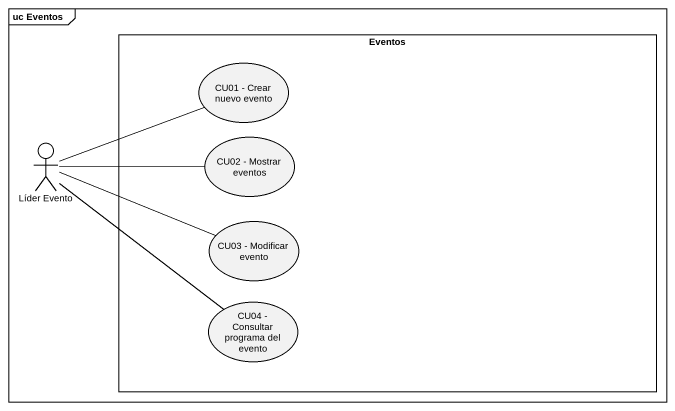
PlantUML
@startuml
mainframe uc Eventos
rectangle Eventos {
  usecase "CU01 - Crear nuevo evento" as CU01_Crear_nuevo_evento
  usecase "CU02 - Mostrar eventos" as CU02_Mostrar_eventos
  usecase "CU03 - Modificar evento" as CU03_Modificar_evento
  usecase "CU04 - Consultar programa del evento" as CU04_Consultar_programa_del
}
actor "Líder Evento" as Líder_Evento
Líder_Evento -right- CU01_Crear_nuevo_evento
Líder_Evento -right- CU02_Mostrar_eventos
Líder_Evento -right- CU03_Modificar_evento
Líder_Evento -- CU04_Consultar_programa_del
@enduml
